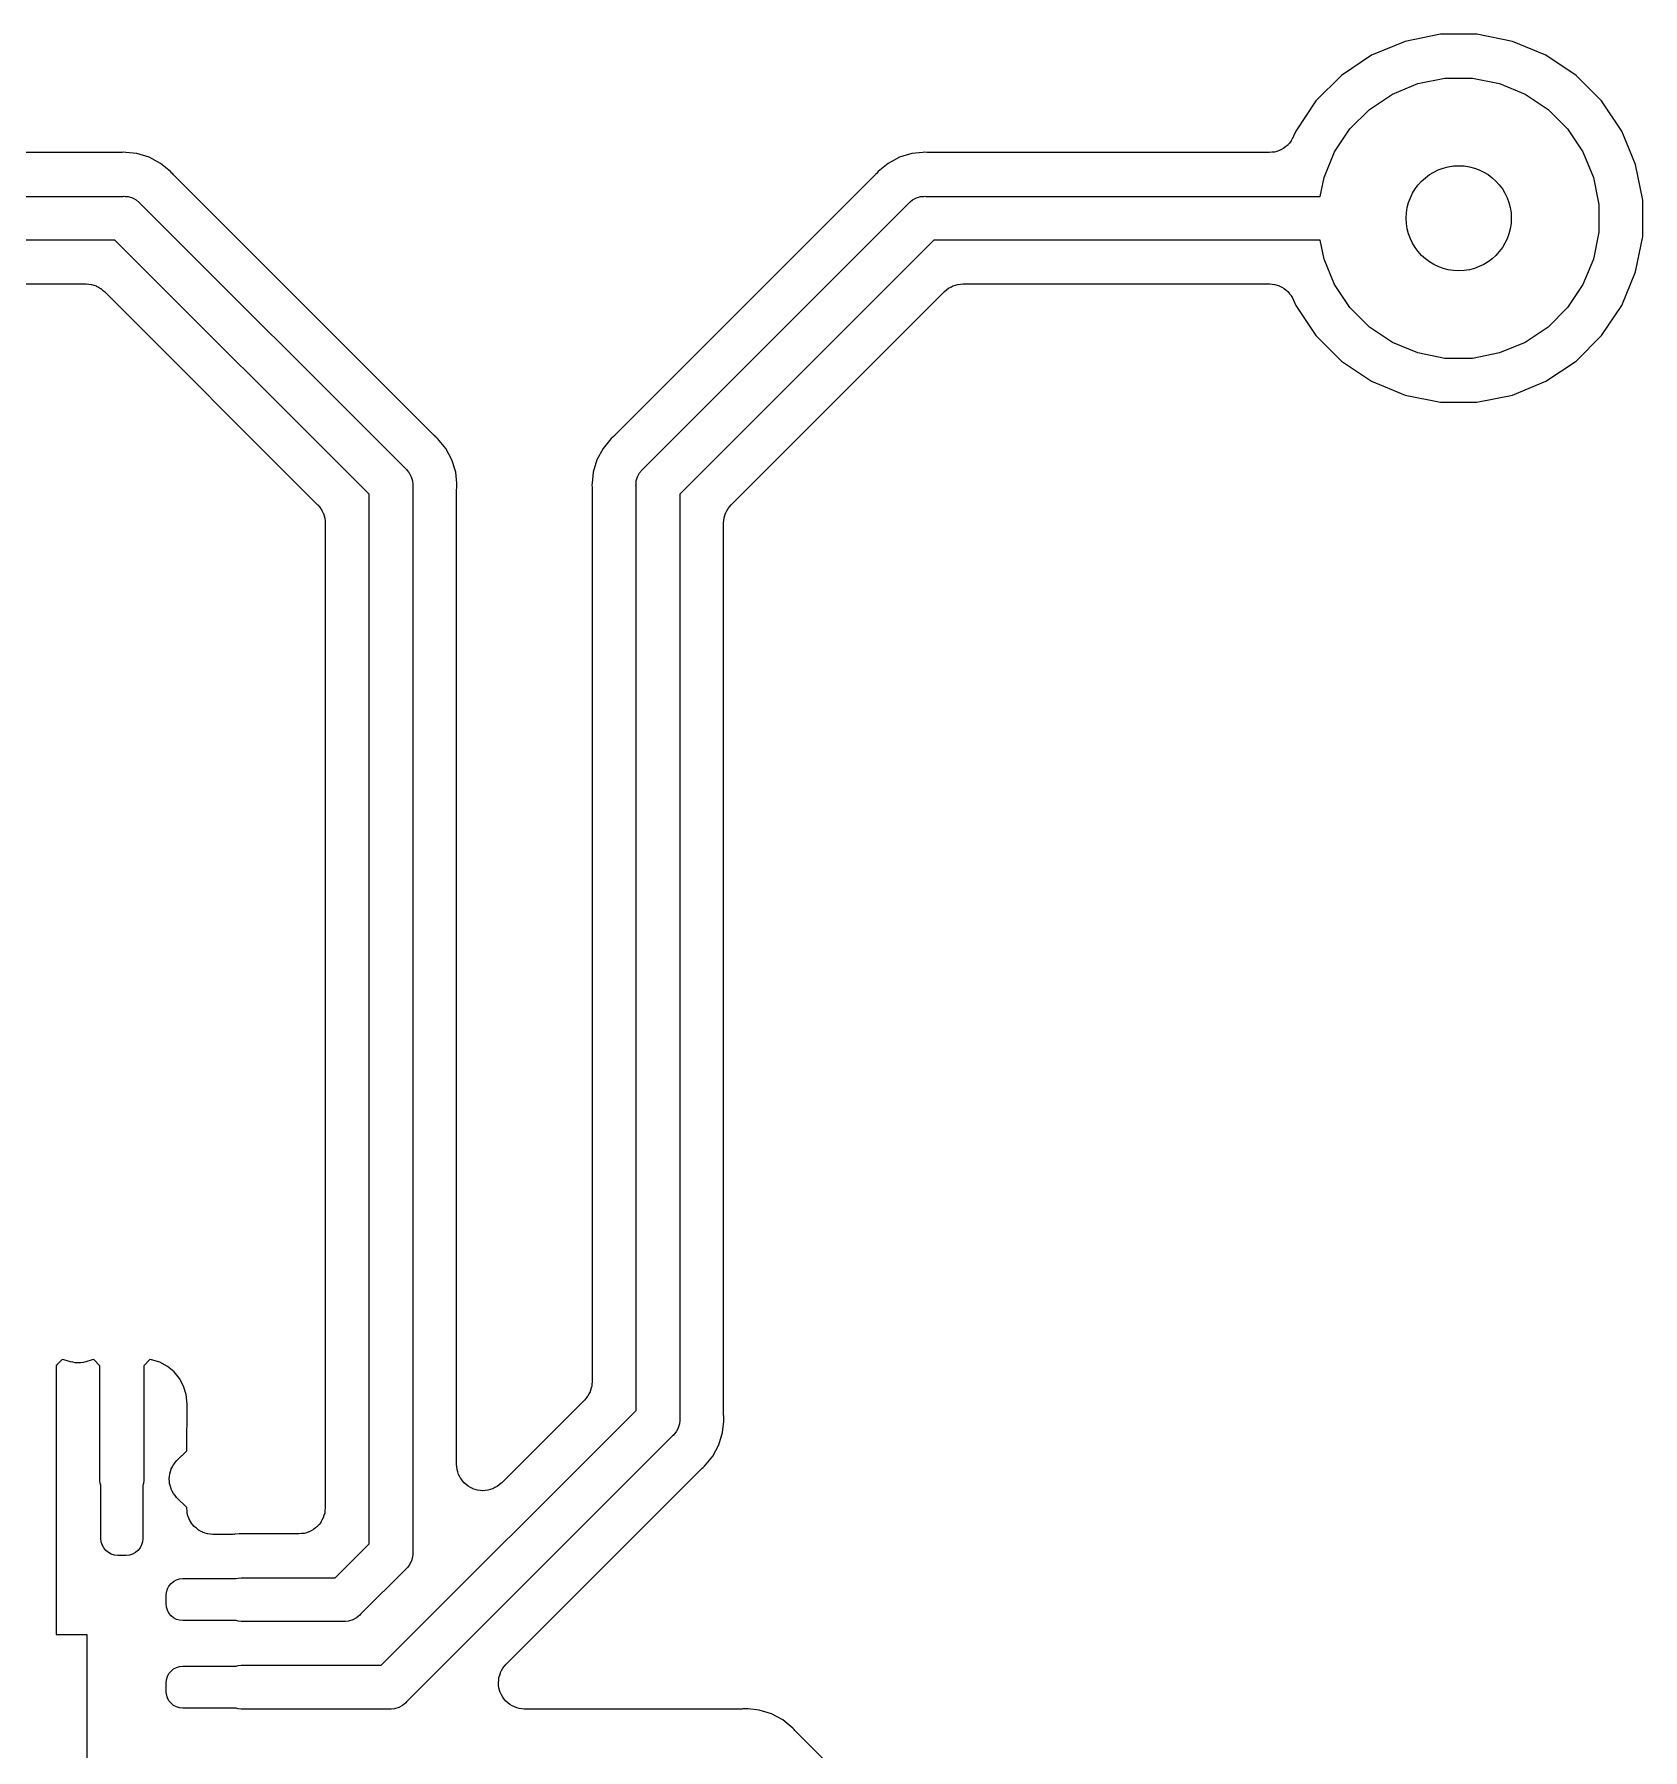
# Model space of a CAD drawing. Extents: x 44 to 126, y -146 to -44.
# Drawn here: x 85.85 to 95.03, y -82.4 to -72.61 of the extents above; entities that cross this region are included whole.
import ezdxf

# ---------------------------------------------------------------- set-up
doc = ezdxf.new("R2010")
doc.units = 0
doc.layers.add('BLACK', color=7, linetype='CONTINUOUS')

msp = doc.modelspace()

# ---------------------------------------------------------------- linework, layer by layer
at = {"layer": 'BLACK', "linetype": 'CONTINUOUS'}
for p, q in [((93.6737, -72.6504), (93.4826, -72.7295)), ((93.8766, -72.61), (93.6737, -72.6504)), ((94.0834, -72.61), (93.8766, -72.61)), ((94.2863, -72.6504), (94.0834, -72.61)), ((94.4774, -72.7295), (94.2863, -72.6504)), ((93.4826, -72.7295), (93.3107, -72.8444)), ((94.6493, -72.8444), (94.4774, -72.7295)), ((93.3107, -72.8444), (93.1644, -72.9907)), ((94.7956, -72.9907), (94.6493, -72.8444)), ((93.47, -73.0386), (93.6011, -72.951)), ((93.6011, -72.951), (93.7466, -72.8907)), ((93.7466, -72.8907), (93.9012, -72.86)), ((93.9012, -72.86), (94.0588, -72.86)), ((94.0588, -72.86), (94.2134, -72.8907)), ((94.2134, -72.8907), (94.3589, -72.951)), ((94.3589, -72.951), (94.49, -73.0386)), ((93.1644, -72.9907), (93.0495, -73.1626)), ((93.3586, -73.15), (93.47, -73.0386)), ((94.49, -73.0386), (94.6014, -73.15)), ((94.9105, -73.1626), (94.7956, -72.9907)), ((93.271, -73.2811), (93.3586, -73.15)), ((94.6014, -73.15), (94.689, -73.2811)), ((93.0034, -73.2424), (92.9925, -73.2511)), ((93.0038, -73.2419), (93.0034, -73.2424)), ((93.0043, -73.2414), (93.0038, -73.2419)), ((93.0132, -73.2306), (93.0043, -73.2414)), ((93.0222, -73.22), (93.0132, -73.2306)), ((93.0225, -73.2194), (93.0222, -73.22)), ((93.0229, -73.2189), (93.0225, -73.2194)), ((93.0296, -73.2065), (93.0229, -73.2189)), ((93.0364, -73.1943), (93.0296, -73.2065)), ((93.0369, -73.1932), (93.0364, -73.1943)), ((93.0372, -73.1924), (93.0369, -73.1931)), ((93.0369, -73.1931), (93.0369, -73.1931)), ((93.0369, -73.1931), (93.0369, -73.1932)), ((93.0495, -73.1626), (93.0372, -73.1924)), ((94.9896, -73.3537), (94.9105, -73.1626)), ((86.3342, -73.285), (84.9014, -73.285)), ((86.3405, -73.2844), (86.3342, -73.285)), ((86.3468, -73.2845), (86.3405, -73.2844)), ((86.3489, -73.2843), (86.3468, -73.2845)), ((86.36, -73.2832), (86.3489, -73.2843)), ((86.3711, -73.2843), (86.36, -73.2832)), ((86.4335, -73.2904), (86.3711, -73.2843)), ((86.3711, -73.2843), (86.3711, -73.2843)), ((86.5042, -73.3119), (86.4335, -73.2904)), ((86.5693, -73.3467), (86.5042, -73.3119)), ((86.6264, -73.3936), (86.5693, -73.3467)), ((90.7227, -73.3467), (90.6656, -73.3935)), ((90.7878, -73.3119), (90.7227, -73.3467)), ((90.8585, -73.2904), (90.7878, -73.3119)), ((90.9208, -73.2843), (90.8585, -73.2904)), ((90.9209, -73.2843), (90.9208, -73.2843)), ((90.932, -73.2832), (90.9209, -73.2843)), ((90.9431, -73.2843), (90.932, -73.2832)), ((90.9494, -73.2843), (90.9431, -73.2843)), ((90.9557, -73.285), (90.9494, -73.2843)), ((90.9578, -73.285), (90.9557, -73.285)), ((92.8986, -73.285), (90.9578, -73.285)), ((92.9124, -73.2836), (92.8986, -73.285)), ((92.9264, -73.2824), (92.9124, -73.2836)), ((92.9271, -73.2822), (92.9264, -73.2824)), ((92.9277, -73.2821), (92.9271, -73.2822)), ((92.9411, -73.2781), (92.9277, -73.2821)), ((92.9545, -73.2742), (92.9411, -73.2781)), ((92.9551, -73.2739), (92.9545, -73.2742)), ((92.9558, -73.2737), (92.9551, -73.2739)), ((92.9681, -73.2671), (92.9558, -73.2737)), ((92.9805, -73.2607), (92.9681, -73.2671)), ((92.981, -73.2602), (92.9805, -73.2607)), ((92.9816, -73.2599), (92.981, -73.2602)), ((92.9925, -73.2511), (92.9816, -73.2599)), ((93.2107, -73.4266), (93.271, -73.2811)), ((94.689, -73.2811), (94.7493, -73.4266)), ((86.6335, -73.4022), (86.6264, -73.3936)), ((86.638, -73.4066), (86.6335, -73.4022)), ((86.6419, -73.4116), (86.638, -73.4066)), ((86.6434, -73.4131), (86.6419, -73.4116)), ((88.1309, -74.9006), (86.6434, -73.4131)), ((90.6486, -73.4131), (89.1611, -74.9006)), ((90.6526, -73.4082), (90.6486, -73.4131)), ((90.6571, -73.4038), (90.6526, -73.4082)), ((90.6585, -73.4022), (90.6571, -73.4038)), ((90.6656, -73.3935), (90.6585, -73.4022)), ((93.1892, -73.535), (93.2107, -73.4266)), ((94.7493, -73.4266), (94.78, -73.5812)), ((95.03, -73.5566), (94.9896, -73.3537)), ((84.6108, -73.535), (86.3539, -73.535)), ((86.3539, -73.535), (86.36, -73.5344)), ((86.36, -73.5344), (86.3661, -73.535)), ((86.3661, -73.535), (86.3661, -73.535)), ((86.3661, -73.535), (86.3845, -73.5368)), ((86.3845, -73.5368), (86.4081, -73.544)), ((86.4081, -73.544), (86.4298, -73.5556)), ((90.8622, -73.5556), (90.8839, -73.544)), ((90.8839, -73.544), (90.9075, -73.5368)), ((90.9075, -73.5368), (90.9259, -73.535)), ((90.9259, -73.535), (90.932, -73.5344)), ((90.9259, -73.535), (90.9259, -73.535)), ((90.932, -73.5344), (90.9381, -73.535)), ((90.9381, -73.535), (93.1892, -73.535)), ((86.4298, -73.5556), (86.4488, -73.5712)), ((86.4488, -73.5712), (86.4527, -73.576)), ((86.4527, -73.576), (87.9681, -75.0913)), ((89.324, -75.0913), (90.8393, -73.5759)), ((90.8393, -73.5759), (90.8432, -73.5712)), ((90.8432, -73.5712), (90.8479, -73.5673)), ((90.8479, -73.5673), (90.8622, -73.5556)), ((90.8479, -73.5673), (90.8479, -73.5673)), ((90.8622, -73.5556), (90.8622, -73.5556)), ((90.8622, -73.5556), (90.8622, -73.5556)), ((94.78, -73.5812), (94.78, -73.7388)), ((95.03, -73.7634), (95.03, -73.5566)), ((94.78, -73.7388), (94.7493, -73.8934)), ((86.3082, -73.785), (84.6108, -73.785)), ((87.759, -75.2358), (86.3082, -73.785)), ((90.9838, -73.785), (89.533, -75.2358)), ((93.1892, -73.785), (90.9838, -73.785)), ((93.2107, -73.8934), (93.1892, -73.785)), ((94.9896, -73.9663), (95.03, -73.7634)), ((93.271, -74.0389), (93.2107, -73.8934)), ((94.7493, -73.8934), (94.689, -74.0389)), ((94.9105, -74.1574), (94.9896, -73.9663)), ((84.9014, -74.035), (86.1425, -74.035)), ((86.1425, -74.035), (86.143, -74.035)), ((86.143, -74.035), (86.1431, -74.035)), ((86.1431, -74.035), (86.1431, -74.035)), ((86.1431, -74.035), (86.1446, -74.035)), ((86.1446, -74.035), (86.1584, -74.0366)), ((86.1584, -74.0366), (86.1722, -74.038)), ((86.1722, -74.038), (86.1729, -74.0382)), ((86.1729, -74.0382), (86.1737, -74.0383)), ((86.1737, -74.0383), (86.1869, -74.0425)), ((86.1869, -74.0425), (86.2002, -74.0465)), ((86.2002, -74.0465), (86.2009, -74.0469)), ((86.2009, -74.0469), (86.2016, -74.0471)), ((86.2016, -74.0471), (86.2138, -74.0538)), ((86.2138, -74.0538), (86.226, -74.0604)), ((86.226, -74.0604), (86.2266, -74.0609)), ((86.2266, -74.0609), (86.2273, -74.0612)), ((86.2273, -74.0612), (86.2379, -74.0702)), ((86.2379, -74.0702), (86.2486, -74.0789)), ((86.2486, -74.0789), (87.4651, -75.2954)), ((89.8269, -75.2954), (91.0434, -74.0789)), ((91.0434, -74.0789), (91.0437, -74.0786)), ((91.0437, -74.0786), (91.0438, -74.0786)), ((91.0438, -74.0785), (91.0449, -74.0775)), ((91.0438, -74.0786), (91.0438, -74.0785)), ((91.0449, -74.0775), (91.0557, -74.0688)), ((91.0557, -74.0688), (91.0665, -74.0601)), ((91.0665, -74.0601), (91.0672, -74.0597)), ((91.0672, -74.0597), (91.0678, -74.0592)), ((91.0678, -74.0592), (91.08, -74.0529)), ((91.08, -74.0529), (91.0923, -74.0463)), ((91.0923, -74.0463), (91.0931, -74.0461)), ((91.0931, -74.0461), (91.0938, -74.0457)), ((91.0938, -74.0457), (91.107, -74.0419)), ((91.107, -74.0419), (91.1203, -74.0379)), ((91.1203, -74.0379), (91.1211, -74.0378)), ((91.1211, -74.0378), (91.1219, -74.0376)), ((91.1219, -74.0376), (91.1357, -74.0364)), ((91.1357, -74.0364), (91.1495, -74.035)), ((91.1495, -74.035), (92.8986, -74.035)), ((92.8986, -74.035), (92.8994, -74.035)), ((92.8994, -74.035), (92.8994, -74.035)), ((92.8994, -74.035), (92.8994, -74.035)), ((92.8994, -74.035), (92.9007, -74.035)), ((92.9007, -74.035), (92.9146, -74.0366)), ((92.9146, -74.0366), (92.9285, -74.038)), ((92.9285, -74.038), (92.9291, -74.0382)), ((92.9291, -74.0382), (92.9298, -74.0383)), ((92.9298, -74.0383), (92.9431, -74.0425)), ((92.9431, -74.0425), (92.9565, -74.0466)), ((92.9565, -74.0466), (92.9571, -74.0469)), ((92.9571, -74.0469), (92.9577, -74.0471)), ((92.9577, -74.0471), (92.9699, -74.0539)), ((92.9699, -74.0539), (92.9823, -74.0605)), ((92.9823, -74.0605), (92.9828, -74.0609)), ((92.9828, -74.0609), (92.9833, -74.0612)), ((92.9833, -74.0612), (92.994, -74.0702)), ((92.994, -74.0702), (93.0048, -74.0791)), ((93.0048, -74.0791), (93.0053, -74.0796)), ((93.0053, -74.0796), (93.0058, -74.08)), ((93.0058, -74.08), (93.0146, -74.091)), ((93.0146, -74.091), (93.0234, -74.1018)), ((93.0234, -74.1018), (93.0237, -74.1024)), ((93.0237, -74.1024), (93.0241, -74.1029)), ((93.0241, -74.1029), (93.0306, -74.1153)), ((93.0306, -74.1153), (93.0372, -74.1276)), ((93.0372, -74.1276), (93.0495, -74.1574)), ((93.3586, -74.17), (93.271, -74.0389)), ((94.689, -74.0389), (94.6014, -74.17)), ((93.0495, -74.1574), (93.1644, -74.3293)), ((93.47, -74.2814), (93.3586, -74.17)), ((94.6014, -74.17), (94.49, -74.2814)), ((94.7956, -74.3293), (94.9105, -74.1574)), ((93.6011, -74.369), (93.47, -74.2814)), ((94.49, -74.2814), (94.3589, -74.369)), ((93.1644, -74.3293), (93.3107, -74.4756)), ((93.7466, -74.4293), (93.6011, -74.369)), ((94.3589, -74.369), (94.2134, -74.4293)), ((94.6493, -74.4756), (94.7956, -74.3293)), ((93.3107, -74.4756), (93.4826, -74.5905)), ((93.9012, -74.46), (93.7466, -74.4293)), ((94.0588, -74.46), (93.9012, -74.46)), ((94.2134, -74.4293), (94.0588, -74.46)), ((94.4774, -74.5905), (94.6493, -74.4756)), ((93.4826, -74.5905), (93.6737, -74.6696)), ((94.2863, -74.6696), (94.4774, -74.5905)), ((93.6737, -74.6696), (93.8766, -74.71)), ((93.8766, -74.71), (94.0834, -74.71)), ((94.0834, -74.71), (94.2863, -74.6696)), ((88.1358, -74.9046), (88.1309, -74.9006)), ((88.1402, -74.9091), (88.1358, -74.9046)), ((88.1418, -74.9105), (88.1402, -74.9091)), ((88.1504, -74.9176), (88.1418, -74.9105)), ((89.1502, -74.9105), (89.1416, -74.9176)), ((89.1546, -74.906), (89.1502, -74.9105)), ((89.1596, -74.9021), (89.1546, -74.906)), ((89.1611, -74.9006), (89.1596, -74.9021)), ((88.1973, -74.9747), (88.1504, -74.9176)), ((88.2321, -75.0398), (88.1973, -74.9747)), ((89.0947, -74.9746), (89.0599, -75.0398)), ((89.1416, -74.9176), (89.0947, -74.9746)), ((87.9681, -75.0913), (87.9728, -75.0952)), ((87.9728, -75.0952), (87.9767, -75.0999)), ((87.9767, -75.0999), (87.9767, -75.0999)), ((87.9767, -75.0999), (87.9859, -75.1112)), ((87.9859, -75.1112), (87.9884, -75.1142)), ((88.2536, -75.1105), (88.2321, -75.0398)), ((88.2597, -75.1728), (88.2536, -75.1105)), ((89.0384, -75.1105), (89.0323, -75.1729)), ((89.0599, -75.0398), (89.0384, -75.1105)), ((89.3036, -75.1142), (89.3192, -75.0952)), ((89.3192, -75.0952), (89.324, -75.0913)), ((87.9884, -75.1142), (88, -75.1359)), ((88, -75.1359), (88.0072, -75.1595)), ((88.0072, -75.1595), (88.009, -75.1779)), ((88.009, -75.1779), (88.009, -75.1779)), ((88.009, -75.1779), (88.0096, -75.184)), ((88.0096, -75.184), (88.009, -75.1901)), ((88.009, -75.1901), (88.009, -81.2739)), ((88.259, -75.2077), (88.2597, -75.2014)), ((88.259, -75.2098), (88.259, -75.2077)), ((88.2597, -75.1729), (88.2597, -75.1728)), ((88.2608, -75.184), (88.2597, -75.1729)), ((88.2597, -75.1951), (88.2608, -75.184)), ((88.2597, -75.2014), (88.2597, -75.1951)), ((89.0323, -75.1729), (89.0312, -75.184)), ((89.0312, -75.184), (89.0323, -75.1951)), ((89.0323, -75.1729), (89.0323, -75.1729)), ((89.0323, -75.1951), (89.0325, -75.1972)), ((89.0325, -75.1972), (89.0324, -75.2035)), ((89.0324, -75.2035), (89.033, -75.2098)), ((89.2824, -75.184), (89.283, -75.1779)), ((89.283, -75.1901), (89.2824, -75.184)), ((89.283, -75.1779), (89.2848, -75.1595)), ((89.283, -75.1779), (89.283, -75.1779)), ((89.283, -80.4662), (89.283, -75.1901)), ((89.2848, -75.1595), (89.292, -75.1359)), ((89.292, -75.1359), (89.3036, -75.1142)), ((87.4651, -75.2954), (87.4654, -75.2957)), ((87.4654, -75.2957), (87.4654, -75.2958)), ((87.4654, -75.2958), (87.4655, -75.2958)), ((87.4655, -75.2958), (87.4665, -75.2969)), ((87.4665, -75.2969), (87.4752, -75.3077)), ((87.759, -81.2282), (87.759, -75.2358)), ((88.259, -80.7745), (88.259, -75.2098)), ((89.033, -75.2098), (89.033, -80.3005)), ((89.533, -75.2358), (89.533, -80.5119)), ((89.8092, -75.3167), (89.8182, -75.3061)), ((89.8182, -75.3061), (89.8269, -75.2954)), ((87.4752, -75.3077), (87.4839, -75.3185)), ((87.4839, -75.3185), (87.4843, -75.3192)), ((87.4843, -75.3192), (87.4848, -75.3198)), ((87.4848, -75.3198), (87.4912, -75.3321)), ((87.4912, -75.3321), (87.4977, -75.3443)), ((87.4977, -75.3443), (87.4979, -75.3451)), ((87.4979, -75.3451), (87.4983, -75.3458)), ((87.4983, -75.3458), (87.5021, -75.3591)), ((87.5021, -75.3591), (87.5061, -75.3723)), ((87.5061, -75.3723), (87.5062, -75.3731)), ((87.5062, -75.3731), (87.5064, -75.3739)), ((87.5064, -75.3739), (87.5076, -75.3877)), ((87.5076, -75.3877), (87.509, -75.4015)), ((87.509, -75.4015), (87.509, -81.021)), ((89.783, -75.3994), (89.7846, -75.3856)), ((89.783, -75.4009), (89.783, -75.3994)), ((89.783, -75.401), (89.783, -75.4009)), ((89.783, -75.4009), (89.783, -75.4009)), ((89.783, -75.4015), (89.783, -75.401)), ((89.783, -80.4922), (89.783, -75.4015)), ((89.7846, -75.3856), (89.786, -75.3718)), ((89.786, -75.3718), (89.7862, -75.3711)), ((89.7862, -75.3711), (89.7863, -75.3703)), ((89.7863, -75.3703), (89.7905, -75.3571)), ((89.7905, -75.3571), (89.7945, -75.3438)), ((89.7945, -75.3438), (89.7949, -75.3431)), ((89.7949, -75.3431), (89.7951, -75.3424)), ((89.7951, -75.3424), (89.8018, -75.3302)), ((89.8018, -75.3302), (89.8084, -75.318)), ((89.8084, -75.318), (89.8089, -75.3174)), ((89.8089, -75.3174), (89.8092, -75.3167)), ((86.0075, -80.1762), (85.9791, -80.2046)), ((86.017, -80.1771), (86.0075, -80.1762)), ((86.0545, -80.1885), (86.017, -80.1771)), ((86.068, -80.1912), (86.0545, -80.1885)), ((86.0815, -80.194), (86.068, -80.1912)), ((86.0823, -80.194), (86.0815, -80.194)), ((86.0832, -80.1942), (86.0823, -80.194)), ((86.097, -80.1942), (86.0832, -80.1942)), ((86.1107, -80.1944), (86.097, -80.1942)), ((86.1116, -80.1942), (86.1107, -80.1944)), ((86.1124, -80.1942), (86.1116, -80.1942)), ((86.126, -80.1916), (86.1124, -80.1942)), ((86.1395, -80.1891), (86.126, -80.1916)), ((86.1411, -80.1886), (86.1395, -80.1891)), ((86.1412, -80.1886), (86.1411, -80.1886)), ((86.1415, -80.1885), (86.1412, -80.1886)), ((86.1412, -80.1886), (86.1412, -80.1886)), ((86.179, -80.1771), (86.1415, -80.1885)), ((86.1885, -80.1762), (86.179, -80.1771)), ((86.223, -80.2106), (86.1885, -80.1762)), ((86.5075, -80.1762), (86.473, -80.2106)), ((86.517, -80.1771), (86.5075, -80.1762)), ((86.5641, -80.1914), (86.517, -80.1771)), ((86.6076, -80.2146), (86.5641, -80.1914)), ((85.9776, -80.206), (85.973, -80.2097)), ((85.973, -80.2097), (85.973, -81.746)), ((85.9779, -80.2057), (85.9776, -80.206)), ((85.978, -80.2056), (85.9779, -80.2057)), ((85.9779, -80.2057), (85.9779, -80.2057)), ((85.9791, -80.2046), (85.978, -80.2056)), ((86.223, -80.8646), (86.223, -80.2106)), ((86.473, -80.2106), (86.473, -80.8646)), ((86.6456, -80.2459), (86.6076, -80.2146)), ((86.6769, -80.2839), (86.6456, -80.2459)), ((86.7001, -80.3274), (86.6769, -80.2839)), ((89.033, -80.3005), (89.033, -80.301)), ((89.033, -80.301), (89.033, -80.3011)), ((89.033, -80.3011), (89.033, -80.3011)), ((89.033, -80.3011), (89.033, -80.3026)), ((86.7144, -80.3745), (86.7001, -80.3274)), ((86.7199, -80.4304), (86.7144, -80.3745)), ((88.9979, -80.3959), (88.9891, -80.4066)), ((89.0068, -80.3853), (88.9979, -80.3959)), ((89.0071, -80.3846), (89.0068, -80.3853)), ((89.0076, -80.384), (89.0071, -80.3846)), ((89.0142, -80.3717), (89.0076, -80.384)), ((89.0209, -80.3596), (89.0142, -80.3717)), ((89.0211, -80.3589), (89.0209, -80.3596)), ((89.0215, -80.3582), (89.0211, -80.3589)), ((89.0255, -80.3449), (89.0215, -80.3582)), ((89.0297, -80.3317), (89.0255, -80.3449)), ((89.0298, -80.3309), (89.0297, -80.3317)), ((89.03, -80.3302), (89.0298, -80.3309)), ((89.0315, -80.3163), (89.03, -80.3302)), ((89.033, -80.3026), (89.0315, -80.3163)), ((86.7184, -80.696), (86.7199, -80.4304)), ((87.8282, -81.921), (89.283, -80.4662)), ((88.9891, -80.4066), (88.5151, -80.8806)), ((89.7836, -80.4985), (89.783, -80.4922)), ((89.5124, -80.5878), (89.5007, -80.6021)), ((89.5133, -80.5862), (89.5124, -80.5878)), ((89.524, -80.5661), (89.5133, -80.5862)), ((89.5312, -80.5425), (89.524, -80.5661)), ((89.533, -80.5241), (89.5312, -80.5425)), ((89.533, -80.5119), (89.5336, -80.518)), ((89.5336, -80.518), (89.533, -80.5241)), ((89.533, -80.5241), (89.533, -80.5241)), ((89.7561, -80.6622), (89.7776, -80.5915)), ((89.7776, -80.5915), (89.7837, -80.5291)), ((89.7835, -80.5048), (89.7836, -80.4985)), ((89.7837, -80.5069), (89.7835, -80.5048)), ((89.7848, -80.518), (89.7837, -80.5069)), ((89.7837, -80.5291), (89.7848, -80.518)), ((89.7837, -80.5291), (89.7837, -80.5291)), ((89.4921, -80.6107), (87.9727, -82.13)), ((89.4968, -80.6068), (89.4921, -80.6107)), ((89.5007, -80.6021), (89.4968, -80.6068)), ((89.5007, -80.6021), (89.5007, -80.6021)), ((89.7213, -80.7273), (89.7561, -80.6622)), ((86.6299, -80.7999), (86.6367, -80.7874)), ((86.6367, -80.7874), (86.6434, -80.7751)), ((86.6434, -80.7751), (86.6437, -80.7747)), ((86.6437, -80.7747), (86.6439, -80.7742)), ((86.6439, -80.7742), (86.653, -80.7633)), ((86.653, -80.7633), (86.6619, -80.7524)), ((86.6619, -80.7524), (86.7184, -80.696)), ((88.2604, -80.7887), (88.259, -80.7745)), ((88.2618, -80.8032), (88.2604, -80.7887)), ((89.6658, -80.7915), (89.6744, -80.7844)), ((89.6744, -80.7844), (89.7213, -80.7273)), ((86.2248, -80.883), (86.223, -80.8646)), ((86.228, -80.8935), (86.2248, -80.883)), ((86.4712, -80.883), (86.468, -80.8935)), ((86.473, -80.8646), (86.4712, -80.883)), ((86.618, -80.8569), (86.6195, -80.8429)), ((86.6181, -80.8575), (86.618, -80.8569)), ((86.618, -80.858), (86.6181, -80.8575)), ((86.6193, -80.872), (86.618, -80.858)), ((86.6206, -80.8861), (86.6193, -80.872)), ((86.6195, -80.8429), (86.621, -80.8289)), ((86.6207, -80.8866), (86.6206, -80.8861)), ((86.6208, -80.8871), (86.6207, -80.8866)), ((86.6248, -80.9007), (86.6208, -80.8871)), ((86.621, -80.8289), (86.6211, -80.8283)), ((86.6211, -80.8283), (86.6212, -80.8278)), ((86.6212, -80.8278), (86.6254, -80.8144)), ((86.6254, -80.8144), (86.6295, -80.8009)), ((86.6295, -80.8009), (86.6298, -80.8004)), ((86.6298, -80.8004), (86.6299, -80.7999)), ((88.2618, -80.8034), (88.2618, -80.8032)), ((88.2619, -80.8037), (88.2618, -80.8034)), ((88.266, -80.8175), (88.2619, -80.8037)), ((88.2701, -80.8312), (88.266, -80.8175)), ((88.2702, -80.8314), (88.2701, -80.8312)), ((88.2703, -80.8317), (88.2702, -80.8314)), ((88.2771, -80.8445), (88.2703, -80.8317)), ((88.2838, -80.8571), (88.2771, -80.8445)), ((88.2839, -80.8573), (88.2838, -80.8571)), ((88.2841, -80.8575), (88.2839, -80.8573)), ((88.2932, -80.8687), (88.2841, -80.8575)), ((88.3022, -80.8799), (88.2932, -80.8687)), ((88.3024, -80.88), (88.3022, -80.8799)), ((88.3026, -80.8802), (88.3024, -80.88)), ((88.3137, -80.8894), (88.3026, -80.8802)), ((88.5136, -80.8821), (88.5024, -80.891)), ((88.5139, -80.8817), (88.5136, -80.8821)), ((88.514, -80.8817), (88.5139, -80.8817)), ((88.5139, -80.8817), (88.5139, -80.8817)), ((88.5151, -80.8806), (88.514, -80.8817)), ((89.0284, -81.4279), (89.6549, -80.8014)), ((89.6549, -80.8014), (89.6564, -80.7999)), ((89.6564, -80.7999), (89.6614, -80.796)), ((89.6614, -80.796), (89.6658, -80.7915)), ((86.228, -81.1975), (86.228, -80.8935)), ((86.468, -80.8935), (86.468, -81.1975)), ((86.6287, -80.9142), (86.6248, -80.9007)), ((86.629, -80.9147), (86.6287, -80.9142)), ((86.6291, -80.9152), (86.629, -80.9147)), ((86.6357, -80.9276), (86.6291, -80.9152)), ((86.6422, -80.9402), (86.6357, -80.9276)), ((86.6425, -80.9406), (86.6422, -80.9402)), ((86.6428, -80.9411), (86.6425, -80.9406)), ((86.6516, -80.952), (86.6428, -80.9411)), ((86.6605, -80.9631), (86.6516, -80.952)), ((86.6612, -80.9638), (86.6605, -80.9631)), ((86.6619, -80.9646), (86.6612, -80.9638)), ((86.6612, -80.9638), (86.6612, -80.9638)), ((86.6612, -80.9638), (86.6612, -80.9638)), ((86.7184, -81.021), (86.6619, -80.9646)), ((88.3247, -80.8986), (88.3137, -80.8894)), ((88.3249, -80.8987), (88.3247, -80.8986)), ((88.3251, -80.8989), (88.3249, -80.8987)), ((88.3377, -80.9057), (88.3251, -80.8989)), ((88.3504, -80.9126), (88.3377, -80.9057)), ((88.3506, -80.9127), (88.3504, -80.9126)), ((88.3509, -80.9128), (88.3506, -80.9127)), ((88.3644, -80.917), (88.3509, -80.9128)), ((88.3783, -80.9214), (88.3644, -80.917)), ((88.3786, -80.9214), (88.3783, -80.9214)), ((88.3788, -80.9215), (88.3786, -80.9214)), ((88.393, -80.923), (88.3788, -80.9215)), ((88.4074, -80.9245), (88.393, -80.923)), ((88.4077, -80.9245), (88.4074, -80.9245)), ((88.408, -80.9245), (88.4077, -80.9245)), ((88.4222, -80.9232), (88.408, -80.9245)), ((88.4366, -80.922), (88.4222, -80.9232)), ((88.4368, -80.9219), (88.4366, -80.922)), ((88.4371, -80.9219), (88.4368, -80.9219)), ((88.4511, -80.9178), (88.4371, -80.9219)), ((88.4647, -80.9138), (88.4511, -80.9178)), ((88.4649, -80.9137), (88.4647, -80.9138)), ((88.4652, -80.9136), (88.4649, -80.9137)), ((88.478, -80.9069), (88.4652, -80.9136)), ((88.4907, -80.9003), (88.478, -80.9069)), ((88.4909, -80.9002), (88.4907, -80.9003)), ((88.4911, -80.9001), (88.4909, -80.9002)), ((88.5024, -80.891), (88.4911, -80.9001)), ((86.7184, -81.0249), (86.7184, -81.021)), ((86.7198, -81.0385), (86.7184, -81.0249)), ((86.721, -81.0522), (86.7198, -81.0385)), ((86.7213, -81.0531), (86.721, -81.0522)), ((86.7214, -81.054), (86.7213, -81.0531)), ((86.7254, -81.0671), (86.7214, -81.054)), ((86.7293, -81.0803), (86.7254, -81.0671)), ((86.7297, -81.0811), (86.7293, -81.0803)), ((86.73, -81.082), (86.7297, -81.0811)), ((86.7365, -81.0941), (86.73, -81.082)), ((87.4969, -81.0801), (87.4901, -81.0924)), ((87.497, -81.0796), (87.4969, -81.0801)), ((87.4973, -81.0791), (87.497, -81.0796)), ((87.5015, -81.0656), (87.4973, -81.0791)), ((87.5057, -81.0522), (87.5015, -81.0656)), ((87.5058, -81.0517), (87.5057, -81.0522)), ((87.5059, -81.0512), (87.5058, -81.0517)), ((87.5074, -81.0371), (87.5059, -81.0512)), ((87.509, -81.0231), (87.5074, -81.0371)), ((87.509, -81.021), (87.509, -81.022)), ((87.509, -81.022), (87.509, -81.022)), ((87.509, -81.022), (87.509, -81.0221)), ((87.509, -81.0221), (87.509, -81.0231)), ((86.7429, -81.1062), (86.7365, -81.0941)), ((86.7435, -81.1069), (86.7429, -81.1062)), ((86.7439, -81.1078), (86.7435, -81.1069)), ((86.7526, -81.1183), (86.7439, -81.1078)), ((86.7612, -81.129), (86.7526, -81.1183)), ((86.7619, -81.1296), (86.7612, -81.129)), ((86.7626, -81.1304), (86.7619, -81.1296)), ((86.7731, -81.139), (86.7626, -81.1304)), ((86.7836, -81.1478), (86.7731, -81.139)), ((86.7845, -81.1483), (86.7836, -81.1478)), ((86.7852, -81.1489), (86.7845, -81.1483)), ((86.7973, -81.1554), (86.7852, -81.1489)), ((86.8093, -81.1619), (86.7973, -81.1554)), ((86.8102, -81.1622), (86.8093, -81.1619)), ((86.8111, -81.1627), (86.8102, -81.1622)), ((86.8242, -81.1666), (86.8111, -81.1627)), ((86.8372, -81.1708), (86.8242, -81.1666)), ((86.8381, -81.1709), (86.8372, -81.1708)), ((86.8391, -81.1712), (86.8381, -81.1709)), ((86.8527, -81.1725), (86.8391, -81.1712)), ((86.8663, -81.174), (86.8527, -81.1725)), ((86.8682, -81.1741), (86.8663, -81.174)), ((86.8684, -81.1741), (86.8682, -81.1741)), ((86.8682, -81.1741), (86.8682, -81.1741)), ((86.9786, -81.1741), (86.8684, -81.1741)), ((86.9849, -81.1734), (86.9786, -81.1741)), ((86.9912, -81.1735), (86.9849, -81.1734)), ((86.9933, -81.1733), (86.9912, -81.1735)), ((87.0171, -81.171), (86.9933, -81.1733)), ((87.359, -81.171), (87.0171, -81.171)), ((87.3731, -81.1696), (87.359, -81.171)), ((87.3871, -81.1683), (87.3731, -81.1696)), ((87.3876, -81.1682), (87.3871, -81.1683)), ((87.3881, -81.1681), (87.3876, -81.1682)), ((87.4016, -81.1641), (87.3881, -81.1681)), ((87.4152, -81.1601), (87.4016, -81.1641)), ((87.4157, -81.1598), (87.4152, -81.1601)), ((87.4162, -81.1597), (87.4157, -81.1598)), ((87.4286, -81.1531), (87.4162, -81.1597)), ((87.4411, -81.1465), (87.4286, -81.1531)), ((87.4415, -81.1462), (87.4411, -81.1465)), ((87.442, -81.1459), (87.4415, -81.1462)), ((87.4529, -81.137), (87.442, -81.1459)), ((87.4639, -81.1282), (87.4529, -81.137)), ((87.4643, -81.1278), (87.4639, -81.1282)), ((87.4647, -81.1274), (87.4643, -81.1278)), ((87.4737, -81.1166), (87.4647, -81.1274)), ((87.4828, -81.1057), (87.4737, -81.1166)), ((87.483, -81.1053), (87.4828, -81.1057)), ((87.4834, -81.1049), (87.483, -81.1053)), ((87.4901, -81.0924), (87.4834, -81.1049)), ((86.2298, -81.2162), (86.228, -81.1975)), ((86.2353, -81.2342), (86.2298, -81.2162)), ((86.2442, -81.2508), (86.2353, -81.2342)), ((86.2561, -81.2654), (86.2442, -81.2508)), ((86.2707, -81.2773), (86.2561, -81.2654)), ((86.2873, -81.2862), (86.2707, -81.2773)), ((86.4253, -81.2773), (86.4087, -81.2862)), ((86.4399, -81.2654), (86.4253, -81.2773)), ((86.4518, -81.2508), (86.4399, -81.2654)), ((86.4607, -81.2342), (86.4518, -81.2508)), ((86.4662, -81.2162), (86.4607, -81.2342)), ((86.468, -81.1975), (86.4662, -81.2162)), ((87.5662, -81.421), (87.759, -81.2282)), ((88.009, -81.2739), (88.0096, -81.28)), ((88.0096, -81.28), (88.009, -81.2861)), ((86.3053, -81.2917), (86.2873, -81.2862)), ((86.324, -81.2935), (86.3053, -81.2917)), ((86.372, -81.2935), (86.324, -81.2935)), ((86.3907, -81.2917), (86.372, -81.2935)), ((86.4087, -81.2862), (86.3907, -81.2917)), ((87.9681, -81.3727), (87.7107, -81.63)), ((87.9728, -81.3688), (87.9681, -81.3727)), ((87.98, -81.36), (87.9728, -81.3688)), ((87.9884, -81.3498), (87.98, -81.36)), ((88, -81.3281), (87.9884, -81.3498)), ((88.0011, -81.3247), (88, -81.3281)), ((88.0072, -81.3045), (88.0011, -81.3247)), ((88.009, -81.2861), (88.0072, -81.3045)), ((88.009, -81.2861), (88.009, -81.2861)), ((86.6078, -81.4853), (86.6167, -81.4687)), ((86.6167, -81.4687), (86.6286, -81.4541)), ((86.6286, -81.4541), (86.6432, -81.4422)), ((86.6432, -81.4422), (86.6598, -81.4333)), ((86.6598, -81.4333), (86.6778, -81.4278)), ((86.6778, -81.4278), (86.6965, -81.426)), ((86.6965, -81.426), (87.0005, -81.426)), ((87.0005, -81.426), (87.011, -81.4228)), ((87.011, -81.4228), (87.0294, -81.421)), ((87.0294, -81.421), (87.5662, -81.421)), ((88.5414, -81.9149), (89.0284, -81.4279)), ((86.6005, -81.522), (86.6023, -81.5033)), ((86.6005, -81.57), (86.6005, -81.522)), ((86.6023, -81.5887), (86.6005, -81.57)), ((86.6023, -81.5033), (86.6078, -81.4853)), ((86.6078, -81.6067), (86.6023, -81.5887)), ((86.6167, -81.6233), (86.6078, -81.6067)), ((86.6286, -81.6379), (86.6167, -81.6233)), ((86.6432, -81.6498), (86.6286, -81.6379)), ((86.6598, -81.6587), (86.6432, -81.6498)), ((86.6778, -81.6642), (86.6598, -81.6587)), ((86.6965, -81.666), (86.6778, -81.6642)), ((87.0005, -81.666), (86.6965, -81.666)), ((87.011, -81.6692), (87.0005, -81.666)), ((87.0294, -81.671), (87.011, -81.6692)), ((87.6119, -81.671), (87.0294, -81.671)), ((87.618, -81.6716), (87.6119, -81.671)), ((87.6241, -81.671), (87.618, -81.6716)), ((87.6425, -81.6692), (87.6241, -81.671)), ((87.6241, -81.671), (87.6241, -81.671)), ((87.6661, -81.662), (87.6425, -81.6692)), ((87.6878, -81.6504), (87.6661, -81.662)), ((87.7068, -81.6348), (87.6878, -81.6504)), ((87.7107, -81.63), (87.7068, -81.6348)), ((85.973, -81.746), (86.148, -81.746)), ((86.148, -81.746), (86.148, -82.846)), ((86.6167, -81.9687), (86.6286, -81.9541)), ((86.6286, -81.9541), (86.6432, -81.9422)), ((86.6432, -81.9422), (86.6598, -81.9333)), ((86.6598, -81.9333), (86.6778, -81.9278)), ((86.6778, -81.9278), (86.6965, -81.926)), ((86.6965, -81.926), (87.0005, -81.926)), ((87.0005, -81.926), (87.011, -81.9228)), ((87.011, -81.9228), (87.0294, -81.921)), ((87.0294, -81.921), (87.8282, -81.921)), ((88.5047, -81.9773), (88.509, -81.9634)), ((88.509, -81.9634), (88.5091, -81.9631)), ((88.5091, -81.9631), (88.5092, -81.9629)), ((88.5092, -81.9629), (88.516, -81.9502)), ((88.516, -81.9502), (88.5228, -81.9376)), ((88.5228, -81.9376), (88.523, -81.9374)), ((88.523, -81.9374), (88.5231, -81.9371)), ((88.5231, -81.9371), (88.5324, -81.9258)), ((88.5324, -81.9258), (88.5414, -81.9149)), ((86.6005, -82.022), (86.6023, -82.0033)), ((86.6005, -82.07), (86.6005, -82.022)), ((86.6023, -82.0033), (86.6078, -81.9853)), ((86.6078, -81.9853), (86.6167, -81.9687)), ((88.4975, -82.02), (88.499, -82.0058)), ((88.4975, -82.0202), (88.4975, -82.02)), ((88.4975, -82.0205), (88.4975, -82.0202)), ((88.4988, -82.0347), (88.4975, -82.0205)), ((88.5001, -82.0491), (88.4988, -82.0347)), ((88.499, -82.0058), (88.5004, -81.9914)), ((88.5002, -82.0494), (88.5001, -82.0491)), ((88.5002, -82.0496), (88.5002, -82.0494)), ((88.5043, -82.0633), (88.5002, -82.0496)), ((88.5004, -81.9914), (88.5005, -81.9911)), ((88.5005, -81.9908), (88.5047, -81.9773)), ((88.5005, -81.9911), (88.5005, -81.9908)), ((88.5084, -82.0772), (88.5043, -82.0633)), ((86.6023, -82.0887), (86.6005, -82.07)), ((86.6078, -82.1067), (86.6023, -82.0887)), ((86.6167, -82.1233), (86.6078, -82.1067)), ((86.6286, -82.1379), (86.6167, -82.1233)), ((86.6432, -82.1498), (86.6286, -82.1379)), ((86.6598, -82.1587), (86.6432, -82.1498)), ((86.6778, -82.1642), (86.6598, -82.1587)), ((87.9281, -82.162), (87.9045, -82.1692)), ((87.9498, -82.1504), (87.9281, -82.162)), ((87.9688, -82.1348), (87.9498, -82.1504)), ((87.9727, -82.13), (87.9688, -82.1348)), ((88.5085, -82.0774), (88.5084, -82.0772)), ((88.5086, -82.0777), (88.5085, -82.0774)), ((88.5152, -82.0902), (88.5086, -82.0777)), ((88.5219, -82.1031), (88.5152, -82.0902)), ((88.5221, -82.1033), (88.5219, -82.1031)), ((88.5222, -82.1036), (88.5221, -82.1033)), ((88.5312, -82.1147), (88.5222, -82.1036)), ((88.5403, -82.126), (88.5312, -82.1147)), ((88.5405, -82.1261), (88.5403, -82.126)), ((88.5407, -82.1263), (88.5405, -82.1261)), ((88.5517, -82.1355), (88.5407, -82.1263)), ((88.5627, -82.1448), (88.5517, -82.1355)), ((88.5629, -82.1449), (88.5627, -82.1448)), ((88.5631, -82.1451), (88.5629, -82.1449)), ((88.5759, -82.152), (88.5631, -82.1451)), ((88.5884, -82.1589), (88.5759, -82.152)), ((88.5886, -82.1589), (88.5884, -82.1589)), ((88.5889, -82.1591), (88.5886, -82.1589)), ((88.6027, -82.1634), (88.5889, -82.1591)), ((86.6965, -82.166), (86.6778, -82.1642)), ((87.0005, -82.166), (86.6965, -82.166)), ((87.011, -82.1692), (87.0005, -82.166)), ((87.0294, -82.171), (87.011, -82.1692)), ((87.8739, -82.171), (87.0294, -82.171)), ((87.88, -82.1716), (87.8739, -82.171)), ((87.8861, -82.171), (87.88, -82.1716)), ((87.9045, -82.1692), (87.8861, -82.171)), ((87.8861, -82.171), (87.8861, -82.171)), ((88.6163, -82.1677), (88.6027, -82.1634)), ((88.6165, -82.1678), (88.6163, -82.1677)), ((88.6168, -82.1678), (88.6165, -82.1678)), ((88.6312, -82.1694), (88.6168, -82.1678)), ((88.6454, -82.171), (88.6312, -82.1694)), ((88.6459, -82.171), (88.6454, -82.171)), ((88.6475, -82.171), (88.6459, -82.171)), ((88.6459, -82.171), (88.6459, -82.171)), ((88.6459, -82.171), (88.6459, -82.171)), ((89.8862, -82.171), (88.6475, -82.171)), ((89.8925, -82.1704), (89.8862, -82.171)), ((89.8988, -82.1705), (89.8925, -82.1704)), ((89.9009, -82.1703), (89.8988, -82.1705)), ((89.912, -82.1692), (89.9009, -82.1703)), ((89.9231, -82.1703), (89.912, -82.1692)), ((89.9855, -82.1764), (89.9231, -82.1703)), ((89.9231, -82.1703), (89.9231, -82.1703)), ((90.0562, -82.1979), (89.9855, -82.1764)), ((90.1213, -82.2327), (90.0562, -82.1979)), ((90.1784, -82.2796), (90.1213, -82.2327)), ((90.1855, -82.2882), (90.1784, -82.2796)), ((90.19, -82.2926), (90.1855, -82.2882)), ((90.1939, -82.2976), (90.19, -82.2926)), ((90.1954, -82.2991), (90.1939, -82.2976)), ((94.5974, -86.7011), (90.1954, -82.2991))]:
    msp.add_line(p, q, dxfattribs=at)
at = {"layer": 'BLACK'}
msp.add_circle((93.98, -73.66), 0.3, dxfattribs=at)

doc.saveas('drawing.dxf')
